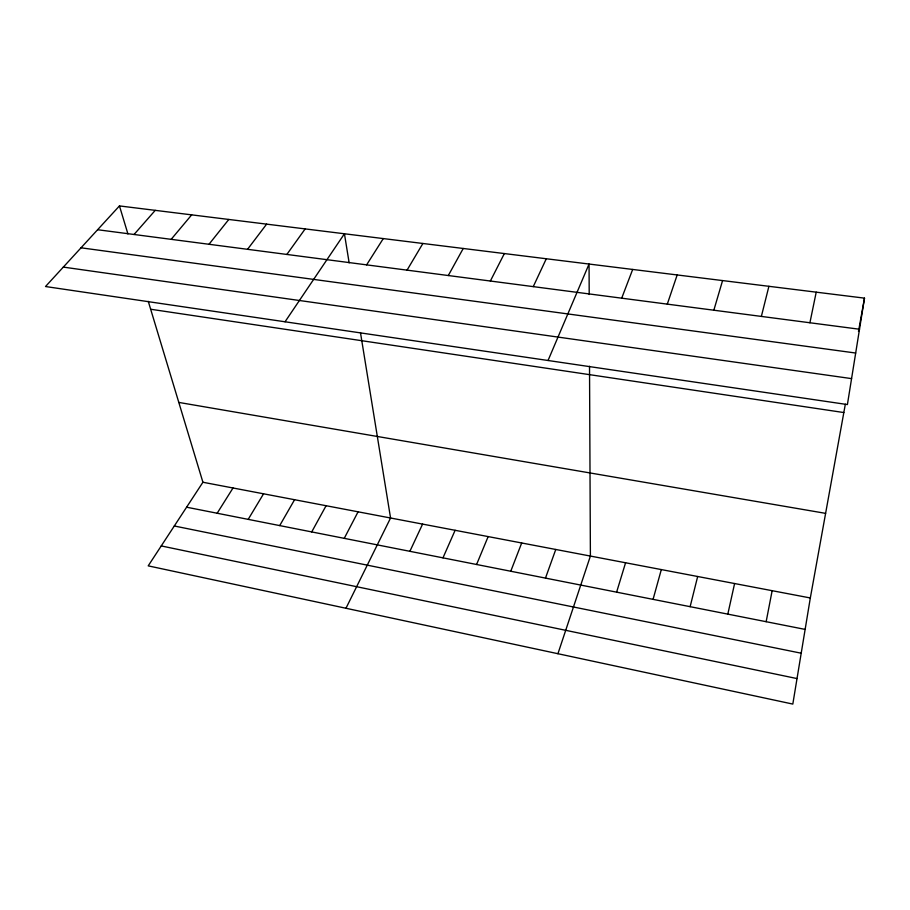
<?xml version="1.0" encoding="UTF-8"?>
<svg xmlns="http://www.w3.org/2000/svg" width="910" height="910" viewBox="0 0 910 910"><rect width="100%" height="100%" fill="white"/><g stroke="black" fill="none" stroke-linecap="round" stroke-linejoin="round"><path stroke-width="1.36" d="M864.5 298.139L847.403 404.563L45.5 286.525L119.46 205.922L864.5 298.139L858.483 331.411M845.333 404.211L810.321 597.961L792.815 704.078L148.205 565.861L202.919 482.254L148.273 301.346M766.152 621.689L772.146 590.692M809.911 322.766L816.213 292.167M727.818 614.125L734.597 583.538M690.133 606.674L697.663 576.508M761.363 316.418L768.904 286.309M653.073 599.36L661.32 569.58M713.838 310.219L722.574 280.576M616.616 592.148L625.58 562.767M557.932 653.71L590.397 556.067L589.521 366.252M667.292 304.133L677.177 274.957M545.477 578.1L555.771 549.469M621.701 298.184L632.678 269.451M510.76 571.241L521.692 542.986M476.59 564.496L488.147 536.593M548.048 360.497L589.054 264.048L589.202 294.499M442.977 557.853L455.114 530.303M533.26 286.627L546.296 258.758M409.875 551.312L422.593 524.103M345.971 608.267L390.561 518.006L360.462 332.56M490.353 281.031L504.356 253.571M344.253 538.345L358.074 511.818M311.721 531.918L326.087 505.721M448.3 275.537L463.224 248.475M279.711 525.593L294.578 499.715M407.054 270.145L422.877 243.482M248.191 519.371L263.559 493.811M217.16 513.24L233.017 487.987M366.616 264.867L383.281 238.579M285.046 321.776L344.435 233.768L349.144 262.831M286.855 254.447L305.157 228.911M247.543 249.317L266.619 224.144M208.993 244.278L228.797 219.458M171.16 239.341L191.68 214.862M134.043 234.496L155.235 210.358M97.609 229.73L859.506 329.238M81.024 247.804L855.684 353.034M63.325 267.096L851.578 378.617M150.662 309.241L843.82 412.548M178.804 402.425L825.609 513.354M202.919 482.254L810.321 597.961M186.595 507.2L805.134 629.402M174.299 525.991L801.209 653.209M161.252 545.932L797.023 678.576M119.46 205.922L127.923 233.938"/></g></svg>
